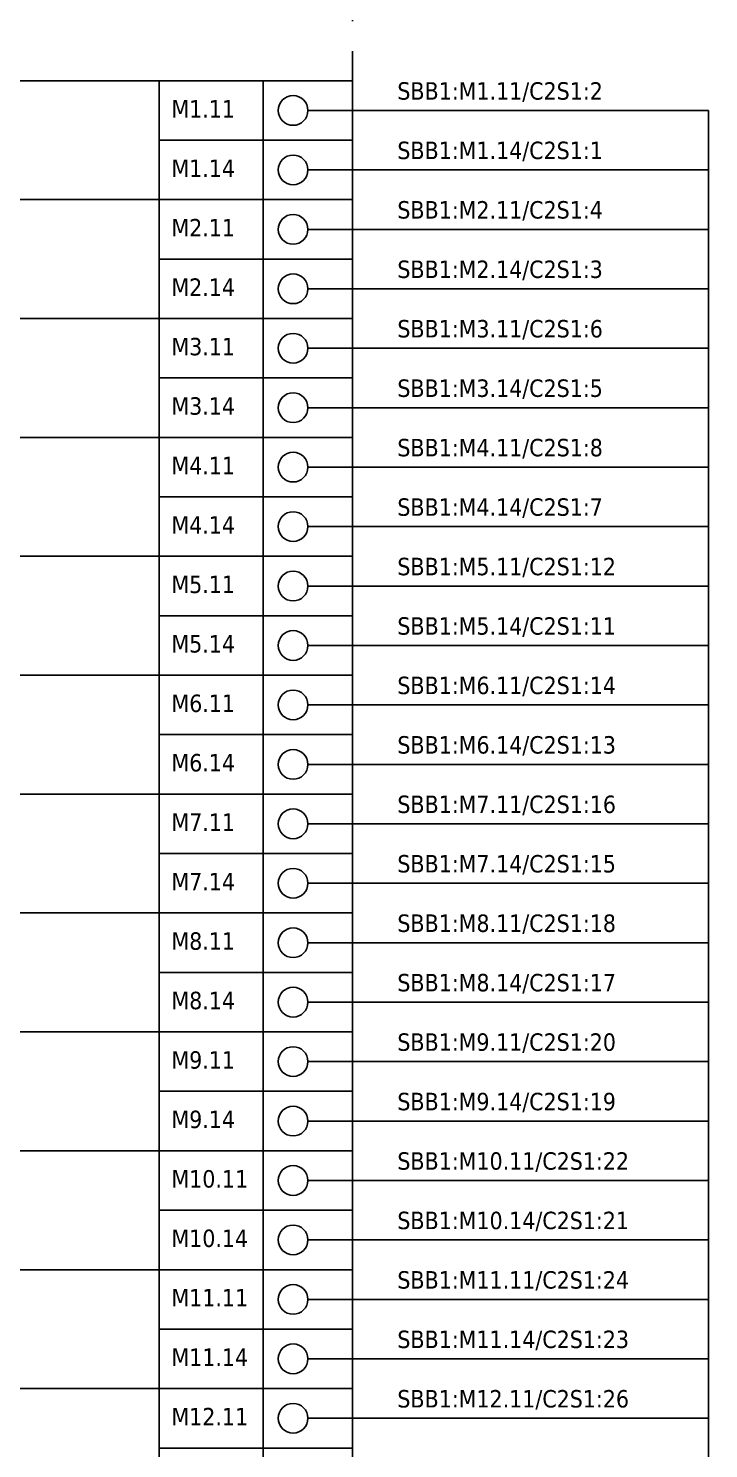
# Model space of a CAD drawing. Header units: millimetres. Extents: x 0 to 1792788, y -13 to 262234.
# Drawn here: x 257.2 to 303, y 95 to 190.5 of the extents above; entities that cross this region are included whole.
import ezdxf
from ezdxf.enums import TextEntityAlignment as Align

# ---------------------------------------------------------------- set-up
doc = ezdxf.new("R2010")
doc.units = ezdxf.units.MM
doc.linetypes.add('EPL_DASH', pattern=[1, 0.5, -0.5])
for name, color, linetype, lineweight in [('EPLAN300', 5, 'Continuous', 25), ('EPLAN303', 6, 'Continuous', 25), ('EPLAN306', 6, 'EPL_DASH', 25), ('EPLAN311', 7, 'Continuous', 25), ('EPLAN317', 7, 'Continuous', 25), ('EPLAN400', 5, 'Continuous', 35), ('EPLAN405', 7, 'Continuous', 25), ('EPLAN421', 5, 'Continuous', 35), ('EPLAN429', 251, 'Continuous', 35), ('EPLAN432', 7, 'Continuous', 35), ('EPLAN440', 73, 'Continuous', 35), ('EPLAN500', 7, 'Continuous', 35), ('EPLAN501', 7, 'Continuous', 35), ('EPLAN502', 7, 'Continuous', 35), ('EPLAN503', 7, 'Continuous', 35), ('EPLAN504', 7, 'Continuous', 35)]:
    doc.layers.add(name, color=color, linetype=linetype, lineweight=lineweight)
doc.styles.add('Tahoma', font='')
doc.styles.get('Tahoma').set_extended_font_data('Tahoma')

# ---------------------------------------------------------------- blocks, each defined once
blk = doc.blocks.new('EPLSYM_LibrarySPECIAL_Symbol1_Variant0_Placement1_1')
at = {"layer": 'EPLAN306', "lineweight": 25, "ltscale": 4}
blk.add_lwpolyline([(0, -143), (36, -143), (36, 0), (0, 0)], close=True, dxfattribs=at)
at = {"layer": 'EPLAN400', "color": 5, "style": 'Tahoma'}
blk.add_attdef('17_20010', text='', height=2.2575, dxfattribs=at).set_placement((-1.5, -0.9515), align=Align.TOP_CENTER)
at = {"layer": 'EPLAN440', "color": 73, "style": 'Tahoma'}
blk.add_attdef('17_20300', text='', height=1.6254, dxfattribs=at).set_placement((-1.5, -4.57508), align=Align.TOP_RIGHT)
at = {"layer": 'EPLAN500', "color": 7, "style": 'Tahoma'}
blk.add_attdef('17_20027', text='', height=1.6254, dxfattribs=at).set_placement((-1.5, -7.43762), align=Align.TOP_CENTER)
at = {"layer": 'EPLAN501', "color": 7, "style": 'Tahoma'}
blk.add_attdef('17_20011', text='', height=1.6254, dxfattribs=at).set_placement((-1.5, -12.67508), align=Align.TOP_CENTER)
at = {"layer": 'EPLAN502', "color": 7, "style": 'Tahoma'}
blk.add_attdef('17_20025', text='', height=1.6254, dxfattribs=at).set_placement((-1.5, -15.37508), align=Align.TOP_RIGHT)
at = {"layer": 'EPLAN503', "color": 7, "style": 'Tahoma'}
blk.add_attdef('17_20024', text='', height=1.6254, dxfattribs=at).set_placement((-1.5, -18.07508), align=Align.TOP_RIGHT)
at = {"layer": 'EPLAN504', "color": 7, "style": 'Tahoma'}
blk.add_attdef('17_20901[1]', text='', height=1.6254, dxfattribs=at).set_placement((-1.5, -9.97508), align=Align.TOP_RIGHT)
blk = doc.blocks.new('EPLSYM_LibrarySPECIAL_Symbol13_Variant3_Placement1')
at = {"layer": 'EPLAN303', "lineweight": 25, "ltscale": 4}
blk.add_line((4, 0), (1, 0), dxfattribs=at)
blk.add_circle((0, 0), 1, dxfattribs=at)
at = {"layer": 'EPLAN429', "color": 251, "style": 'Tahoma'}
blk.add_attdef('17_20011', text='', height=1.6254, dxfattribs=at).set_placement((-76.87, -0.16254), align=Align.MIDDLE_RIGHT)
at = {"layer": 'EPLAN432', "color": 7, "style": 'Tahoma'}
blk.add_attdef('17_20038', text='', height=1.6254, dxfattribs=at).set_placement((2.3, 1.3), align=Align.BOTTOM_LEFT)
blk = doc.blocks.new('EPLSYM_LibrarySPECIAL_Symbol308_Variant0_Placement0')
at = {"layer": 'EPLAN405', "color": 7, "style": 'Tahoma'}
for tag, p in [('17_31011', (1.5, 6.35)), ('17_31002', (1.5, 0.5))]:
    blk.add_attdef(tag, text='', height=1.174, dxfattribs=at).set_placement(p, align=Align.BOTTOM_LEFT)
for tag, p in [('17_31004', (1.5, 4.4)), ('17_31003', (1.5, 2.45))]:
    blk.add_attdef(tag, p, '', height=1.174, dxfattribs=at)

msp = doc.modelspace()

# ---------------------------------------------------------------- linework, layer by layer
at = {"layer": 'EPLAN300', "lineweight": 25, "ltscale": 4}
for points in [[(249, 179), (273, 179), (273, 187), (249, 187)], [(266, 183), (273, 183), (273, 187), (266, 187)], [(273, 183), (279, 183), (279, 187), (273, 187)], [(266, 179), (273, 179), (273, 183), (266, 183)], [(273, 179), (279, 179), (279, 183), (273, 183)], [(249, 171), (273, 171), (273, 179), (249, 179)], [(266, 175), (273, 175), (273, 179), (266, 179)], [(273, 175), (279, 175), (279, 179), (273, 179)], [(266, 171), (273, 171), (273, 175), (266, 175)], [(273, 171), (279, 171), (279, 175), (273, 175)], [(249, 163), (273, 163), (273, 171), (249, 171)], [(266, 167), (273, 167), (273, 171), (266, 171)], [(273, 167), (279, 167), (279, 171), (273, 171)], [(266, 163), (273, 163), (273, 167), (266, 167)], [(273, 163), (279, 163), (279, 167), (273, 167)], [(249, 155), (273, 155), (273, 163), (249, 163)], [(266, 159), (273, 159), (273, 163), (266, 163)], [(273, 159), (279, 159), (279, 163), (273, 163)], [(266, 155), (273, 155), (273, 159), (266, 159)], [(273, 155), (279, 155), (279, 159), (273, 159)], [(249, 147), (273, 147), (273, 155), (249, 155)], [(266, 151), (273, 151), (273, 155), (266, 155)], [(273, 151), (279, 151), (279, 155), (273, 155)], [(266, 147), (273, 147), (273, 151), (266, 151)], [(273, 147), (279, 147), (279, 151), (273, 151)], [(249, 139), (273, 139), (273, 147), (249, 147)], [(266, 143), (273, 143), (273, 147), (266, 147)], [(273, 143), (279, 143), (279, 147), (273, 147)], [(266, 139), (273, 139), (273, 143), (266, 143)], [(273, 139), (279, 139), (279, 143), (273, 143)], [(249, 131), (273, 131), (273, 139), (249, 139)], [(266, 135), (273, 135), (273, 139), (266, 139)], [(273, 135), (279, 135), (279, 139), (273, 139)], [(266, 131), (273, 131), (273, 135), (266, 135)], [(273, 131), (279, 131), (279, 135), (273, 135)], [(249, 123), (273, 123), (273, 131), (249, 131)], [(266, 127), (273, 127), (273, 131), (266, 131)], [(273, 127), (279, 127), (279, 131), (273, 131)], [(266, 123), (273, 123), (273, 127), (266, 127)], [(273, 123), (279, 123), (279, 127), (273, 127)], [(249, 115), (273, 115), (273, 123), (249, 123)], [(266, 119), (273, 119), (273, 123), (266, 123)], [(273, 119), (279, 119), (279, 123), (273, 123)], [(266, 115), (273, 115), (273, 119), (266, 119)], [(273, 115), (279, 115), (279, 119), (273, 119)], [(249, 107), (273, 107), (273, 115), (249, 115)], [(266, 111), (273, 111), (273, 115), (266, 115)], [(273, 111), (279, 111), (279, 115), (273, 115)], [(266, 107), (273, 107), (273, 111), (266, 111)], [(273, 107), (279, 107), (279, 111), (273, 111)], [(249, 99), (273, 99), (273, 107), (249, 107)], [(266, 103), (273, 103), (273, 107), (266, 107)], [(273, 103), (279, 103), (279, 107), (273, 107)], [(266, 99), (273, 99), (273, 103), (266, 103)], [(273, 99), (279, 99), (279, 103), (273, 103)], [(249, 91), (273, 91), (273, 99), (249, 99)], [(266, 95), (273, 95), (273, 99), (266, 99)], [(273, 95), (279, 95), (279, 99), (273, 99)], [(266, 91), (273, 91), (273, 95), (266, 95)], [(273, 91), (279, 91), (279, 95), (273, 95)]]:
    msp.add_lwpolyline(points, close=True, dxfattribs=at)
at = {"layer": 'EPLAN311', "color": 7, "ltscale": 4}
for p, q in [((302.969, 185), (277, 185)), ((302.969, 181), (277, 181)), ((302.969, 177), (277, 177)), ((302.969, 173), (277, 173)), ((302.969, 169), (277, 169)), ((302.969, 165), (277, 165)), ((302.969, 161), (277, 161)), ((302.969, 157), (277, 157)), ((302.969, 153), (277, 153)), ((302.969, 149), (277, 149)), ((302.969, 145), (277, 145)), ((302.969, 141), (277, 141)), ((302.969, 137), (277, 137)), ((302.969, 133), (277, 133)), ((302.969, 129), (277, 129)), ((302.969, 125), (277, 125)), ((302.969, 121), (277, 121)), ((302.969, 117), (277, 117)), ((302.969, 113), (277, 113)), ((302.969, 109), (277, 109)), ((302.969, 105), (277, 105)), ((302.969, 101), (277, 101)), ((302.969, 97), (277, 97))]:
    msp.add_line(p, q, dxfattribs=at)
at = {"layer": 'EPLAN311', "ltscale": 4}
for p, q in [((300.969, 185), (302.969, 185)), ((302.969, 181), (300.969, 181)), ((302.969, 177), (300.969, 177)), ((302.969, 173), (300.969, 173)), ((302.969, 169), (300.969, 169)), ((302.969, 165), (300.969, 165)), ((302.969, 161), (300.969, 161)), ((302.969, 157), (300.969, 157)), ((302.969, 153), (300.969, 153)), ((302.969, 149), (300.969, 149)), ((302.969, 145), (300.969, 145)), ((302.969, 141), (300.969, 141)), ((302.969, 137), (300.969, 137)), ((302.969, 133), (300.969, 133)), ((302.969, 129), (300.969, 129)), ((302.969, 125), (300.969, 125)), ((302.969, 121), (300.969, 121)), ((302.969, 117), (300.969, 117)), ((302.969, 113), (300.969, 113)), ((302.969, 109), (300.969, 109)), ((302.969, 105), (300.969, 105)), ((302.969, 101), (300.969, 101)), ((302.969, 97), (300.969, 97))]:
    msp.add_line(p, q, dxfattribs=at)
at = {"layer": 'EPLAN317', "lineweight": 25, "ltscale": 4}
for p, q in [((302.969, 185), (302.969, 181)), ((302.969, 183), (302.969, 185)), ((302.969, 183), (302.969, 179)), ((302.969, 181), (302.969, 177)), ((302.969, 179), (302.969, 175)), ((302.969, 177), (302.969, 173)), ((302.969, 175), (302.969, 171)), ((302.969, 173), (302.969, 169)), ((302.969, 171), (302.969, 167)), ((302.969, 169), (302.969, 165)), ((302.969, 167), (302.969, 163)), ((302.969, 165), (302.969, 161)), ((302.969, 163), (302.969, 159)), ((302.969, 161), (302.969, 157)), ((302.969, 159), (302.969, 155)), ((302.969, 157), (302.969, 153)), ((302.969, 155), (302.969, 151)), ((302.969, 153), (302.969, 149)), ((302.969, 151), (302.969, 147)), ((302.969, 145), (302.969, 149)), ((302.969, 147), (302.969, 143)), ((302.969, 145), (302.969, 141)), ((302.969, 143), (302.969, 139)), ((302.969, 137), (302.969, 141)), ((302.969, 139), (302.969, 135)), ((302.969, 137), (302.969, 133)), ((302.969, 135), (302.969, 131)), ((302.969, 129), (302.969, 133)), ((302.969, 131), (302.969, 127)), ((302.969, 129), (302.969, 125)), ((302.969, 127), (302.969, 123)), ((302.969, 121), (302.969, 125)), ((302.969, 123), (302.969, 119)), ((302.969, 121), (302.969, 117)), ((302.969, 119), (302.969, 115)), ((302.969, 113), (302.969, 117)), ((302.969, 115), (302.969, 111)), ((302.969, 113), (302.969, 109)), ((302.969, 111), (302.969, 107)), ((302.969, 105), (302.969, 109)), ((302.969, 107), (302.969, 103)), ((302.969, 105), (302.969, 101)), ((302.969, 103), (302.969, 99)), ((302.969, 97), (302.969, 101)), ((302.969, 99), (302.969, 95)), ((302.969, 97), (302.969, 93)), ((302.969, 95), (302.969, 91))]:
    msp.add_line(p, q, dxfattribs=at)

# ---------------------------------------------------------------- block references
msp.add_blockref('EPLSYM_LibrarySPECIAL_Symbol1_Variant0_Placement1_1', (243, 202))
ref = msp.add_blockref('EPLSYM_LibrarySPECIAL_Symbol308_Variant0_Placement0', (281.969, 185))
ref.add_attrib('17_31011', 'SBB1:M1.11/C2S1:2', dxfattribs={"layer": 'EPLAN405', "color": 7, "height": 1.1739, "style": 'Tahoma'}).set_placement((282.023, 185.374), align=Align.BOTTOM_LEFT)
ref = msp.add_blockref('EPLSYM_LibrarySPECIAL_Symbol13_Variant3_Placement1', (275, 185))
ref.add_attrib('17_20039', 'M1.11', dxfattribs={"layer": 'EPLAN421', "color": 5, "height": 1.1739, "style": 'Tahoma'}).set_placement((266.817, 184.173), align=Align.BOTTOM_LEFT)
ref = msp.add_blockref('EPLSYM_LibrarySPECIAL_Symbol308_Variant0_Placement0', (281.969, 181))
ref.add_attrib('17_31011', 'SBB1:M1.14/C2S1:1', dxfattribs={"layer": 'EPLAN405', "color": 7, "height": 1.1739, "style": 'Tahoma'}).set_placement((282.023, 181.374), align=Align.BOTTOM_LEFT)
ref = msp.add_blockref('EPLSYM_LibrarySPECIAL_Symbol13_Variant3_Placement1', (275, 181))
ref.add_attrib('17_20039', 'M1.14', dxfattribs={"layer": 'EPLAN421', "color": 5, "height": 1.1739, "style": 'Tahoma'}).set_placement((266.817, 180.173), align=Align.BOTTOM_LEFT)
ref = msp.add_blockref('EPLSYM_LibrarySPECIAL_Symbol308_Variant0_Placement0', (281.969, 177))
ref.add_attrib('17_31011', 'SBB1:M2.11/C2S1:4', dxfattribs={"layer": 'EPLAN405', "color": 7, "height": 1.1739, "style": 'Tahoma'}).set_placement((282.023, 177.374), align=Align.BOTTOM_LEFT)
ref = msp.add_blockref('EPLSYM_LibrarySPECIAL_Symbol13_Variant3_Placement1', (275, 177))
ref.add_attrib('17_20039', 'M2.11', dxfattribs={"layer": 'EPLAN421', "color": 5, "height": 1.1739, "style": 'Tahoma'}).set_placement((266.817, 176.173), align=Align.BOTTOM_LEFT)
ref = msp.add_blockref('EPLSYM_LibrarySPECIAL_Symbol308_Variant0_Placement0', (281.969, 173))
ref.add_attrib('17_31011', 'SBB1:M2.14/C2S1:3', dxfattribs={"layer": 'EPLAN405', "color": 7, "height": 1.1739, "style": 'Tahoma'}).set_placement((282.023, 173.374), align=Align.BOTTOM_LEFT)
ref = msp.add_blockref('EPLSYM_LibrarySPECIAL_Symbol13_Variant3_Placement1', (275, 173))
ref.add_attrib('17_20039', 'M2.14', dxfattribs={"layer": 'EPLAN421', "color": 5, "height": 1.1739, "style": 'Tahoma'}).set_placement((266.817, 172.173), align=Align.BOTTOM_LEFT)
ref = msp.add_blockref('EPLSYM_LibrarySPECIAL_Symbol308_Variant0_Placement0', (281.969, 169))
ref.add_attrib('17_31011', 'SBB1:M3.11/C2S1:6', dxfattribs={"layer": 'EPLAN405', "color": 7, "height": 1.1739, "style": 'Tahoma'}).set_placement((282.023, 169.374), align=Align.BOTTOM_LEFT)
ref = msp.add_blockref('EPLSYM_LibrarySPECIAL_Symbol13_Variant3_Placement1', (275, 169))
ref.add_attrib('17_20039', 'M3.11', dxfattribs={"layer": 'EPLAN421', "color": 5, "height": 1.1739, "style": 'Tahoma'}).set_placement((266.817, 168.173), align=Align.BOTTOM_LEFT)
ref = msp.add_blockref('EPLSYM_LibrarySPECIAL_Symbol308_Variant0_Placement0', (281.969, 165))
ref.add_attrib('17_31011', 'SBB1:M3.14/C2S1:5', dxfattribs={"layer": 'EPLAN405', "color": 7, "height": 1.1739, "style": 'Tahoma'}).set_placement((282.023, 165.374), align=Align.BOTTOM_LEFT)
ref = msp.add_blockref('EPLSYM_LibrarySPECIAL_Symbol13_Variant3_Placement1', (275, 165))
ref.add_attrib('17_20039', 'M3.14', dxfattribs={"layer": 'EPLAN421', "color": 5, "height": 1.1739, "style": 'Tahoma'}).set_placement((266.817, 164.173), align=Align.BOTTOM_LEFT)
ref = msp.add_blockref('EPLSYM_LibrarySPECIAL_Symbol308_Variant0_Placement0', (281.969, 161))
ref.add_attrib('17_31011', 'SBB1:M4.11/C2S1:8', dxfattribs={"layer": 'EPLAN405', "color": 7, "height": 1.1739, "style": 'Tahoma'}).set_placement((282.023, 161.374), align=Align.BOTTOM_LEFT)
ref = msp.add_blockref('EPLSYM_LibrarySPECIAL_Symbol13_Variant3_Placement1', (275, 161))
ref.add_attrib('17_20039', 'M4.11', dxfattribs={"layer": 'EPLAN421', "color": 5, "height": 1.1739, "style": 'Tahoma'}).set_placement((266.817, 160.173), align=Align.BOTTOM_LEFT)
ref = msp.add_blockref('EPLSYM_LibrarySPECIAL_Symbol308_Variant0_Placement0', (281.969, 157))
ref.add_attrib('17_31011', 'SBB1:M4.14/C2S1:7', dxfattribs={"layer": 'EPLAN405', "color": 7, "height": 1.1739, "style": 'Tahoma'}).set_placement((282.023, 157.374), align=Align.BOTTOM_LEFT)
ref = msp.add_blockref('EPLSYM_LibrarySPECIAL_Symbol13_Variant3_Placement1', (275, 157))
ref.add_attrib('17_20039', 'M4.14', dxfattribs={"layer": 'EPLAN421', "color": 5, "height": 1.1739, "style": 'Tahoma'}).set_placement((266.817, 156.173), align=Align.BOTTOM_LEFT)
ref = msp.add_blockref('EPLSYM_LibrarySPECIAL_Symbol308_Variant0_Placement0', (281.969, 153))
ref.add_attrib('17_31011', 'SBB1:M5.11/C2S1:12', dxfattribs={"layer": 'EPLAN405', "color": 7, "height": 1.1739, "style": 'Tahoma'}).set_placement((282.023, 153.374), align=Align.BOTTOM_LEFT)
ref = msp.add_blockref('EPLSYM_LibrarySPECIAL_Symbol13_Variant3_Placement1', (275, 153))
ref.add_attrib('17_20039', 'M5.11', dxfattribs={"layer": 'EPLAN421', "color": 5, "height": 1.1739, "style": 'Tahoma'}).set_placement((266.817, 152.173), align=Align.BOTTOM_LEFT)
ref = msp.add_blockref('EPLSYM_LibrarySPECIAL_Symbol308_Variant0_Placement0', (281.969, 149))
ref.add_attrib('17_31011', 'SBB1:M5.14/C2S1:11', dxfattribs={"layer": 'EPLAN405', "color": 7, "height": 1.1739, "style": 'Tahoma'}).set_placement((282.023, 149.374), align=Align.BOTTOM_LEFT)
ref = msp.add_blockref('EPLSYM_LibrarySPECIAL_Symbol13_Variant3_Placement1', (275, 149))
ref.add_attrib('17_20039', 'M5.14', dxfattribs={"layer": 'EPLAN421', "color": 5, "height": 1.1739, "style": 'Tahoma'}).set_placement((266.817, 148.173), align=Align.BOTTOM_LEFT)
ref = msp.add_blockref('EPLSYM_LibrarySPECIAL_Symbol308_Variant0_Placement0', (281.969, 145))
ref.add_attrib('17_31011', 'SBB1:M6.11/C2S1:14', dxfattribs={"layer": 'EPLAN405', "color": 7, "height": 1.1739, "style": 'Tahoma'}).set_placement((282.023, 145.374), align=Align.BOTTOM_LEFT)
ref = msp.add_blockref('EPLSYM_LibrarySPECIAL_Symbol13_Variant3_Placement1', (275, 145))
ref.add_attrib('17_20039', 'M6.11', dxfattribs={"layer": 'EPLAN421', "color": 5, "height": 1.1739, "style": 'Tahoma'}).set_placement((266.817, 144.173), align=Align.BOTTOM_LEFT)
ref = msp.add_blockref('EPLSYM_LibrarySPECIAL_Symbol308_Variant0_Placement0', (281.969, 141))
ref.add_attrib('17_31011', 'SBB1:M6.14/C2S1:13', dxfattribs={"layer": 'EPLAN405', "color": 7, "height": 1.1739, "style": 'Tahoma'}).set_placement((282.023, 141.374), align=Align.BOTTOM_LEFT)
ref = msp.add_blockref('EPLSYM_LibrarySPECIAL_Symbol13_Variant3_Placement1', (275, 141))
ref.add_attrib('17_20039', 'M6.14', dxfattribs={"layer": 'EPLAN421', "color": 5, "height": 1.1739, "style": 'Tahoma'}).set_placement((266.817, 140.173), align=Align.BOTTOM_LEFT)
ref = msp.add_blockref('EPLSYM_LibrarySPECIAL_Symbol308_Variant0_Placement0', (281.969, 137))
ref.add_attrib('17_31011', 'SBB1:M7.11/C2S1:16', dxfattribs={"layer": 'EPLAN405', "color": 7, "height": 1.1739, "style": 'Tahoma'}).set_placement((282.023, 137.374), align=Align.BOTTOM_LEFT)
ref = msp.add_blockref('EPLSYM_LibrarySPECIAL_Symbol13_Variant3_Placement1', (275, 137))
ref.add_attrib('17_20039', 'M7.11', dxfattribs={"layer": 'EPLAN421', "color": 5, "height": 1.1739, "style": 'Tahoma'}).set_placement((266.817, 136.173), align=Align.BOTTOM_LEFT)
ref = msp.add_blockref('EPLSYM_LibrarySPECIAL_Symbol308_Variant0_Placement0', (281.969, 133))
ref.add_attrib('17_31011', 'SBB1:M7.14/C2S1:15', dxfattribs={"layer": 'EPLAN405', "color": 7, "height": 1.1739, "style": 'Tahoma'}).set_placement((282.023, 133.374), align=Align.BOTTOM_LEFT)
ref = msp.add_blockref('EPLSYM_LibrarySPECIAL_Symbol13_Variant3_Placement1', (275, 133))
ref.add_attrib('17_20039', 'M7.14', dxfattribs={"layer": 'EPLAN421', "color": 5, "height": 1.1739, "style": 'Tahoma'}).set_placement((266.817, 132.173), align=Align.BOTTOM_LEFT)
ref = msp.add_blockref('EPLSYM_LibrarySPECIAL_Symbol308_Variant0_Placement0', (281.969, 129))
ref.add_attrib('17_31011', 'SBB1:M8.11/C2S1:18', dxfattribs={"layer": 'EPLAN405', "color": 7, "height": 1.1739, "style": 'Tahoma'}).set_placement((282.023, 129.374), align=Align.BOTTOM_LEFT)
ref = msp.add_blockref('EPLSYM_LibrarySPECIAL_Symbol13_Variant3_Placement1', (275, 129))
ref.add_attrib('17_20039', 'M8.11', dxfattribs={"layer": 'EPLAN421', "color": 5, "height": 1.1739, "style": 'Tahoma'}).set_placement((266.817, 128.173), align=Align.BOTTOM_LEFT)
ref = msp.add_blockref('EPLSYM_LibrarySPECIAL_Symbol308_Variant0_Placement0', (281.969, 125))
ref.add_attrib('17_31011', 'SBB1:M8.14/C2S1:17', dxfattribs={"layer": 'EPLAN405', "color": 7, "height": 1.1739, "style": 'Tahoma'}).set_placement((282.023, 125.374), align=Align.BOTTOM_LEFT)
ref = msp.add_blockref('EPLSYM_LibrarySPECIAL_Symbol13_Variant3_Placement1', (275, 125))
ref.add_attrib('17_20039', 'M8.14', dxfattribs={"layer": 'EPLAN421', "color": 5, "height": 1.1739, "style": 'Tahoma'}).set_placement((266.817, 124.173), align=Align.BOTTOM_LEFT)
ref = msp.add_blockref('EPLSYM_LibrarySPECIAL_Symbol308_Variant0_Placement0', (281.969, 121))
ref.add_attrib('17_31011', 'SBB1:M9.11/C2S1:20', dxfattribs={"layer": 'EPLAN405', "color": 7, "height": 1.1739, "style": 'Tahoma'}).set_placement((282.023, 121.374), align=Align.BOTTOM_LEFT)
ref = msp.add_blockref('EPLSYM_LibrarySPECIAL_Symbol13_Variant3_Placement1', (275, 121))
ref.add_attrib('17_20039', 'M9.11', dxfattribs={"layer": 'EPLAN421', "color": 5, "height": 1.1739, "style": 'Tahoma'}).set_placement((266.817, 120.173), align=Align.BOTTOM_LEFT)
ref = msp.add_blockref('EPLSYM_LibrarySPECIAL_Symbol308_Variant0_Placement0', (281.969, 117))
ref.add_attrib('17_31011', 'SBB1:M9.14/C2S1:19', dxfattribs={"layer": 'EPLAN405', "color": 7, "height": 1.1739, "style": 'Tahoma'}).set_placement((282.023, 117.374), align=Align.BOTTOM_LEFT)
ref = msp.add_blockref('EPLSYM_LibrarySPECIAL_Symbol13_Variant3_Placement1', (275, 117))
ref.add_attrib('17_20039', 'M9.14', dxfattribs={"layer": 'EPLAN421', "color": 5, "height": 1.1739, "style": 'Tahoma'}).set_placement((266.817, 116.173), align=Align.BOTTOM_LEFT)
ref = msp.add_blockref('EPLSYM_LibrarySPECIAL_Symbol308_Variant0_Placement0', (281.969, 113))
ref.add_attrib('17_31011', 'SBB1:M10.11/C2S1:22', dxfattribs={"layer": 'EPLAN405', "color": 7, "height": 1.1739, "style": 'Tahoma'}).set_placement((282.023, 113.374), align=Align.BOTTOM_LEFT)
ref = msp.add_blockref('EPLSYM_LibrarySPECIAL_Symbol13_Variant3_Placement1', (275, 113))
ref.add_attrib('17_20039', 'M10.11', dxfattribs={"layer": 'EPLAN421', "color": 5, "height": 1.1739, "style": 'Tahoma'}).set_placement((266.817, 112.173), align=Align.BOTTOM_LEFT)
ref = msp.add_blockref('EPLSYM_LibrarySPECIAL_Symbol308_Variant0_Placement0', (281.969, 109))
ref.add_attrib('17_31011', 'SBB1:M10.14/C2S1:21', dxfattribs={"layer": 'EPLAN405', "color": 7, "height": 1.1739, "style": 'Tahoma'}).set_placement((282.023, 109.374), align=Align.BOTTOM_LEFT)
ref = msp.add_blockref('EPLSYM_LibrarySPECIAL_Symbol13_Variant3_Placement1', (275, 109))
ref.add_attrib('17_20039', 'M10.14', dxfattribs={"layer": 'EPLAN421', "color": 5, "height": 1.1739, "style": 'Tahoma'}).set_placement((266.817, 108.173), align=Align.BOTTOM_LEFT)
ref = msp.add_blockref('EPLSYM_LibrarySPECIAL_Symbol308_Variant0_Placement0', (281.969, 105))
ref.add_attrib('17_31011', 'SBB1:M11.11/C2S1:24', dxfattribs={"layer": 'EPLAN405', "color": 7, "height": 1.1739, "style": 'Tahoma'}).set_placement((282.023, 105.374), align=Align.BOTTOM_LEFT)
ref = msp.add_blockref('EPLSYM_LibrarySPECIAL_Symbol13_Variant3_Placement1', (275, 105))
ref.add_attrib('17_20039', 'M11.11', dxfattribs={"layer": 'EPLAN421', "color": 5, "height": 1.1739, "style": 'Tahoma'}).set_placement((266.817, 104.173), align=Align.BOTTOM_LEFT)
ref = msp.add_blockref('EPLSYM_LibrarySPECIAL_Symbol308_Variant0_Placement0', (281.969, 101))
ref.add_attrib('17_31011', 'SBB1:M11.14/C2S1:23', dxfattribs={"layer": 'EPLAN405', "color": 7, "height": 1.1739, "style": 'Tahoma'}).set_placement((282.023, 101.374), align=Align.BOTTOM_LEFT)
ref = msp.add_blockref('EPLSYM_LibrarySPECIAL_Symbol13_Variant3_Placement1', (275, 101))
ref.add_attrib('17_20039', 'M11.14', dxfattribs={"layer": 'EPLAN421', "color": 5, "height": 1.1739, "style": 'Tahoma'}).set_placement((266.817, 100.173), align=Align.BOTTOM_LEFT)
ref = msp.add_blockref('EPLSYM_LibrarySPECIAL_Symbol308_Variant0_Placement0', (281.969, 97))
ref.add_attrib('17_31011', 'SBB1:M12.11/C2S1:26', dxfattribs={"layer": 'EPLAN405', "color": 7, "height": 1.1739, "style": 'Tahoma'}).set_placement((282.023, 97.374), align=Align.BOTTOM_LEFT)
ref = msp.add_blockref('EPLSYM_LibrarySPECIAL_Symbol13_Variant3_Placement1', (275, 97))
ref.add_attrib('17_20039', 'M12.11', dxfattribs={"layer": 'EPLAN421', "color": 5, "height": 1.1739, "style": 'Tahoma'}).set_placement((266.817, 96.173), align=Align.BOTTOM_LEFT)

doc.saveas('drawing.dxf')
